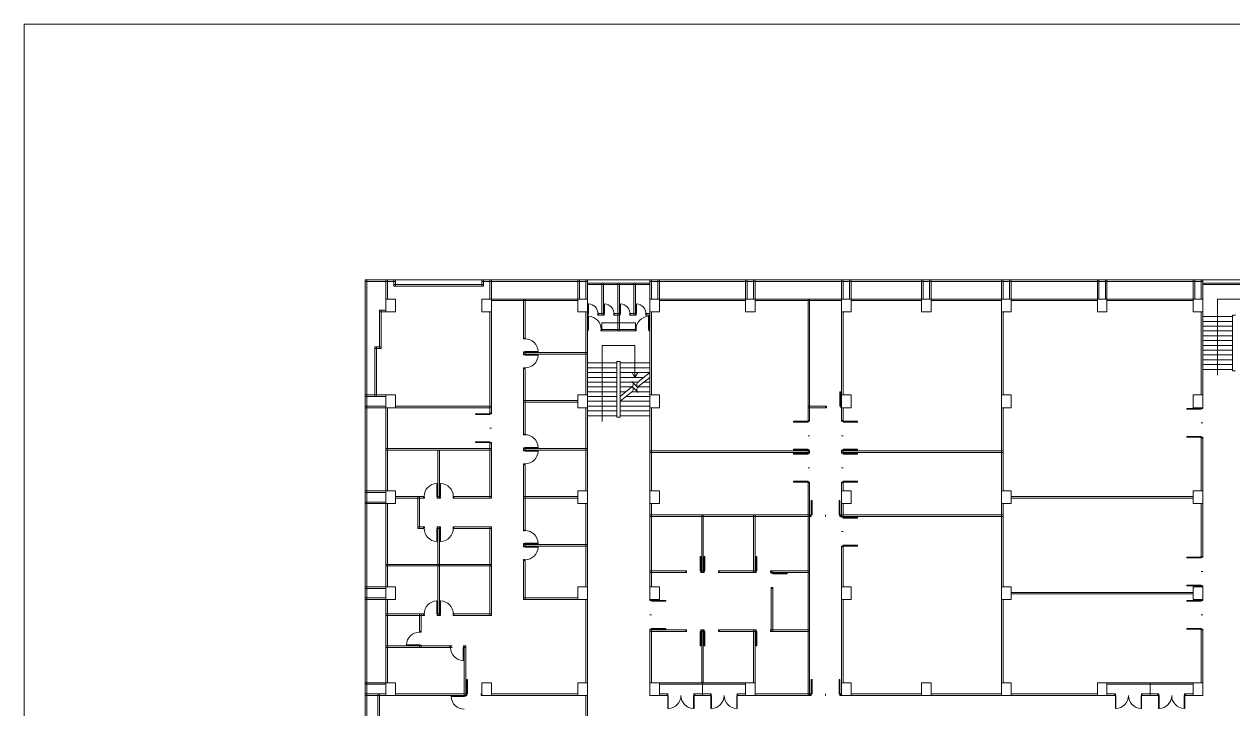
# Model space of a CAD drawing. Header units: metres. Extents: x 311 to 430, y 278 to 360.
# Drawn here: x 311.3 to 386.9, y 317.1 to 360 of the extents above; entities that cross this region are included whole.
import ezdxf

# ---------------------------------------------------------------- set-up
doc = ezdxf.new("R2010")
doc.units = ezdxf.units.M
doc.header["$MEASUREMENT"] = 0
doc.layers.add('BODR', color=13, linetype='Continuous')
doc.layers.add('DOOR', color=7, linetype='Continuous')

msp = doc.modelspace()

# ---------------------------------------------------------------- linework, layer by layer
at = {"color": 8, "linetype": 'ByBlock', "lineweight": 5}
for p, q in [((340.49, 343.979), (332.59, 343.979)), ((332.59, 312.979), (332.59, 343.979)), ((333.89, 343.879), (332.59, 343.879)), ((332.69, 313.779), (332.69, 343.979)), ((333.89, 342.779), (333.89, 343.979)), ((334.49, 343.879), (333.89, 343.879)), ((333.99, 342.779), (333.99, 343.979)), ((334.39, 343.579), (334.39, 343.979)), ((339.99, 343.679), (334.39, 343.679)), ((339.99, 343.579), (334.39, 343.579)), ((334.49, 343.579), (334.49, 343.979)), ((339.89, 343.579), (339.89, 343.979)), ((340.49, 343.879), (339.89, 343.879)), ((339.99, 343.579), (339.99, 343.979)), ((340.39, 342.779), (340.39, 343.979)), ((340.49, 342.779), (340.49, 343.979)), ((340.49, 343.979), (394.89, 343.979)), ((340.49, 343.879), (345.89, 343.879)), ((345.89, 343.979), (346.49, 343.979)), ((345.89, 342.779), (345.89, 343.979)), ((345.89, 343.879), (346.49, 343.879)), ((345.99, 342.779), (345.99, 343.979)), ((346.39, 342.779), (346.39, 343.979)), ((346.49, 342.779), (346.49, 343.979)), ((350.39, 343.779), (346.49, 343.779)), ((350.39, 343.679), (346.49, 343.679)), ((347.39, 343.779), (347.39, 341.779)), ((347.49, 343.779), (347.49, 341.779)), ((348.39, 340.779), (348.39, 343.779)), ((348.49, 340.779), (348.49, 343.779)), ((349.39, 343.779), (349.39, 341.779)), ((349.49, 343.779), (349.49, 341.779)), ((350.39, 343.979), (350.99, 343.979)), ((350.39, 342.779), (350.39, 343.979)), ((350.39, 343.879), (350.99, 343.879)), ((350.49, 342.779), (350.49, 343.979)), ((350.89, 342.779), (350.89, 343.979)), ((350.99, 342.779), (350.99, 343.979)), ((350.99, 343.879), (356.39, 343.879)), ((356.39, 343.979), (356.99, 343.979)), ((356.39, 342.779), (356.39, 343.979)), ((356.39, 343.879), (356.99, 343.879)), ((356.49, 342.779), (356.49, 343.979)), ((356.89, 342.779), (356.89, 343.979)), ((356.99, 342.779), (356.99, 343.979)), ((356.99, 343.879), (384.39, 343.879)), ((362.39, 343.979), (362.99, 343.979)), ((362.39, 342.779), (362.39, 343.979)), ((362.39, 343.879), (362.99, 343.879)), ((362.49, 342.779), (362.49, 343.979)), ((362.89, 342.779), (362.89, 343.979)), ((362.99, 342.779), (362.99, 343.979)), ((367.39, 343.979), (367.99, 343.979)), ((367.39, 342.779), (367.39, 343.979)), ((367.39, 343.879), (367.99, 343.879)), ((367.49, 342.779), (367.49, 343.979)), ((367.89, 342.779), (367.89, 343.979)), ((367.99, 342.779), (367.99, 343.979)), ((372.39, 343.979), (372.99, 343.979)), ((372.39, 342.779), (372.39, 343.979)), ((372.39, 343.879), (372.99, 343.879)), ((372.49, 342.779), (372.49, 343.979)), ((372.89, 342.779), (372.89, 343.979)), ((372.99, 342.779), (372.99, 343.979)), ((378.39, 343.979), (378.99, 343.979)), ((378.39, 342.779), (378.39, 343.979)), ((378.39, 343.879), (378.99, 343.879)), ((378.49, 342.779), (378.49, 343.979)), ((378.89, 342.779), (378.89, 343.979)), ((378.99, 342.779), (378.99, 343.979)), ((384.39, 343.979), (384.99, 343.979)), ((384.39, 342.779), (384.39, 343.979)), ((384.39, 343.879), (384.99, 343.879)), ((384.49, 342.779), (384.49, 343.979)), ((384.89, 342.779), (384.89, 343.979)), ((384.99, 342.779), (384.99, 343.979)), ((384.99, 343.779), (388.89, 343.779)), ((384.99, 343.679), (388.89, 343.679)), ((333.89, 341.979), (333.89, 342.779)), ((333.89, 342.779), (334.49, 342.779)), ((334.49, 342.779), (334.49, 341.979)), ((339.89, 341.979), (339.89, 342.779)), ((339.89, 342.779), (340.49, 342.779)), ((345.89, 342.779), (340.49, 342.779)), ((340.49, 342.779), (340.49, 341.979)), ((345.89, 342.679), (340.49, 342.679)), ((342.49, 340.279), (342.49, 342.779)), ((342.59, 340.289), (342.59, 342.779)), ((345.89, 341.979), (345.89, 342.779)), ((345.89, 342.779), (346.49, 342.779)), ((346.49, 342.779), (346.49, 341.979)), ((350.39, 342.779), (350.99, 342.779)), ((350.39, 341.979), (350.39, 342.779)), ((350.39, 342.779), (350.99, 342.779)), ((356.39, 342.779), (350.99, 342.779)), ((350.99, 342.779), (350.99, 341.979)), ((356.39, 342.679), (350.99, 342.679)), ((356.39, 342.779), (384.99, 342.779)), ((356.39, 341.979), (356.39, 342.779)), ((356.39, 342.779), (356.99, 342.779)), ((356.99, 342.779), (356.99, 341.979)), ((356.99, 342.679), (362.39, 342.679)), ((360.29, 342.779), (360.29, 335.129)), ((360.39, 342.779), (360.39, 335.129)), ((362.39, 341.979), (362.39, 342.779)), ((362.39, 342.779), (362.99, 342.779)), ((362.99, 342.779), (362.99, 341.979)), ((362.99, 342.679), (367.39, 342.679)), ((367.39, 341.979), (367.39, 342.779)), ((367.39, 342.779), (367.99, 342.779)), ((367.99, 342.779), (367.99, 341.979)), ((367.99, 342.679), (372.39, 342.679)), ((372.39, 341.979), (372.39, 342.779)), ((372.39, 342.779), (372.99, 342.779)), ((372.99, 342.779), (372.99, 341.979)), ((372.99, 342.679), (378.39, 342.679)), ((378.39, 341.979), (378.39, 342.779)), ((378.39, 342.779), (378.99, 342.779)), ((378.99, 342.779), (378.99, 341.979)), ((378.99, 342.679), (384.39, 342.679)), ((384.39, 341.979), (384.39, 342.779)), ((384.39, 342.779), (384.99, 342.779)), ((384.99, 342.779), (384.99, 341.979)), ((385.915, 338.022), (385.915, 342.779)), ((385.915, 342.779), (387.965, 342.779)), ((333.49, 339.679), (333.49, 342.079)), ((333.89, 342.079), (333.49, 342.079)), ((333.89, 341.979), (333.49, 341.979)), ((333.59, 339.679), (333.59, 342.079)), ((334.49, 341.979), (333.89, 341.979)), ((340.49, 341.979), (339.89, 341.979)), ((340.39, 341.979), (340.39, 335.654)), ((340.49, 341.979), (340.49, 335.654)), ((346.49, 341.979), (345.89, 341.979)), ((346.39, 341.979), (346.39, 336.779)), ((346.49, 341.979), (346.49, 336.779)), ((346.53, 341.779), (346.49, 341.779)), ((347.54, 341.779), (347.14, 341.779)), ((347.53, 341.879), (347.15, 341.879)), ((348.54, 341.779), (348.14, 341.779)), ((348.53, 341.879), (348.15, 341.879)), ((349.54, 341.779), (349.14, 341.779)), ((349.53, 341.879), (349.15, 341.879)), ((350.39, 341.779), (350.14, 341.779)), ((350.39, 341.879), (350.15, 341.879)), ((350.39, 336.779), (350.39, 341.979)), ((350.99, 341.979), (350.39, 341.979)), ((350.49, 336.779), (350.49, 341.979)), ((356.99, 341.979), (356.39, 341.979)), ((362.39, 341.979), (362.39, 335.129)), ((362.99, 341.979), (362.39, 341.979)), ((362.49, 341.979), (362.49, 336.779)), ((367.99, 341.979), (367.39, 341.979)), ((372.39, 336.779), (372.39, 341.979)), ((372.99, 341.979), (372.39, 341.979)), ((372.49, 336.779), (372.49, 341.979)), ((378.99, 341.979), (378.39, 341.979)), ((384.99, 341.979), (384.39, 341.979)), ((384.89, 336.779), (384.89, 341.979)), ((384.99, 336.779), (384.99, 341.979)), ((386.84, 341.779), (387.04, 341.779)), ((386.84, 338.279), (386.84, 341.779)), ((346.54, 341.679), (346.49, 341.679)), ((349.49, 341.279), (347.39, 341.279)), ((347.39, 340.779), (347.39, 341.279)), ((349.49, 340.779), (349.49, 341.279)), ((384.99, 341.679), (386.84, 341.679)), ((384.99, 341.379), (386.84, 341.379)), ((384.99, 341.079), (386.84, 341.079)), ((346.53, 340.879), (346.49, 340.879)), ((346.54, 340.779), (346.49, 340.779)), ((349.54, 340.779), (347.34, 340.779)), ((349.53, 340.879), (347.35, 340.879)), ((350.39, 340.779), (350.34, 340.779)), ((350.39, 340.879), (350.35, 340.879)), ((384.99, 340.779), (386.84, 340.779)), ((384.99, 340.479), (386.84, 340.479)), ((333.19, 336.679), (333.19, 339.779)), ((333.59, 339.779), (333.19, 339.779)), ((333.59, 339.679), (333.19, 339.679)), ((333.29, 336.679), (333.29, 339.779)), ((347.415, 335.122), (347.415, 339.879)), ((347.415, 339.879), (349.465, 339.879)), ((349.465, 337.879), (349.465, 339.879)), ((384.99, 340.179), (386.84, 340.179)), ((384.99, 339.879), (386.84, 339.879)), ((384.99, 339.579), (386.84, 339.579)), ((342.49, 339.279), (342.49, 339.479)), ((346.49, 339.429), (342.49, 339.429)), ((346.49, 339.329), (342.49, 339.329)), ((342.59, 339.289), (342.59, 339.469)), ((346.49, 338.779), (348.34, 338.779)), ((348.34, 338.879), (348.54, 338.879)), ((348.34, 335.379), (348.34, 338.879)), ((348.54, 335.379), (348.54, 338.879)), ((348.54, 338.779), (350.39, 338.779)), ((384.99, 339.279), (386.84, 339.279)), ((384.99, 338.979), (386.84, 338.979)), ((342.49, 334.279), (342.49, 338.479)), ((342.59, 334.289), (342.59, 338.469)), ((346.49, 338.479), (348.34, 338.479)), ((346.49, 338.179), (348.34, 338.179)), ((348.54, 338.479), (350.39, 338.479)), ((348.54, 338.179), (350.39, 338.179)), ((349.465, 337.879), (349.292, 338.179)), ((349.465, 337.879), (349.638, 338.179)), ((350.39, 338.179), (349.653, 337.582)), ((384.99, 338.679), (386.84, 338.679)), ((384.99, 338.379), (386.84, 338.379)), ((386.84, 338.279), (387.04, 338.279)), ((346.49, 337.879), (348.34, 337.879)), ((346.49, 337.579), (348.34, 337.579)), ((346.49, 337.279), (348.34, 337.279)), ((348.54, 337.879), (350.02, 337.879)), ((348.54, 337.579), (349.65, 337.579)), ((348.54, 337.279), (349.28, 337.279)), ((349.277, 337.277), (348.54, 336.679)), ((349.265, 337.629), (349.665, 337.229)), ((349.265, 337.629), (349.665, 337.229)), ((349.265, 337.329), (349.665, 336.929)), ((349.265, 337.329), (349.665, 336.929)), ((349.65, 337.279), (350.39, 337.279)), ((350.39, 337.879), (349.653, 337.282)), ((350.02, 337.579), (350.39, 337.579)), ((333.89, 336.779), (332.59, 336.779)), ((333.89, 336.679), (332.59, 336.679)), ((332.69, 335.979), (332.69, 336.779)), ((333.89, 335.979), (333.89, 336.779)), ((333.89, 336.779), (334.49, 336.779)), ((334.49, 336.779), (334.49, 335.979)), ((345.89, 335.979), (345.89, 336.779)), ((345.89, 336.779), (346.49, 336.779)), ((346.49, 336.979), (348.34, 336.979)), ((346.49, 336.779), (346.49, 335.979)), ((346.49, 336.679), (348.34, 336.679)), ((348.54, 336.979), (348.91, 336.979)), ((349.277, 336.977), (348.54, 336.379)), ((348.91, 336.679), (350.39, 336.679)), ((349.28, 336.979), (350.39, 336.979)), ((350.39, 335.979), (350.39, 336.779)), ((350.39, 336.779), (350.99, 336.779)), ((350.99, 336.779), (350.99, 335.979)), ((362.34, 336.979), (362.29, 336.979)), ((362.29, 336.979), (362.29, 336.079)), ((362.34, 336.079), (362.34, 336.979)), ((362.39, 335.979), (362.39, 336.779)), ((362.39, 336.779), (362.99, 336.779)), ((362.99, 336.779), (362.99, 335.979)), ((372.39, 335.979), (372.39, 336.779)), ((372.39, 336.779), (372.99, 336.779)), ((372.99, 336.779), (372.99, 335.979)), ((384.39, 335.979), (384.39, 336.779)), ((384.39, 336.779), (384.99, 336.779)), ((384.99, 336.779), (384.99, 335.979)), ((332.59, 336.079), (333.89, 336.079)), ((332.59, 335.979), (333.89, 335.979)), ((333.89, 335.979), (333.89, 317.979)), ((334.49, 335.979), (333.89, 335.979)), ((333.99, 335.979), (333.99, 330.779)), ((334.49, 336.079), (340.49, 336.079)), ((334.49, 335.979), (340.49, 335.979)), ((345.89, 336.429), (342.49, 336.429)), ((345.89, 336.329), (342.49, 336.329)), ((346.49, 335.979), (345.89, 335.979)), ((346.39, 335.979), (346.39, 330.779)), ((346.49, 336.379), (348.34, 336.379)), ((346.49, 336.079), (348.34, 336.079)), ((346.49, 335.979), (346.49, 330.779)), ((346.49, 335.779), (348.34, 335.779)), ((348.54, 336.379), (350.39, 336.379)), ((348.54, 336.079), (350.39, 336.079)), ((348.54, 335.779), (350.39, 335.779)), ((350.39, 330.779), (350.39, 335.979)), ((350.99, 335.979), (350.39, 335.979)), ((350.49, 330.779), (350.49, 335.979)), ((361.44, 336.079), (360.29, 336.079)), ((361.44, 335.979), (360.29, 335.979)), ((361.44, 335.979), (361.44, 336.079)), ((362.29, 336.079), (362.34, 336.079)), ((362.39, 336.079), (362.34, 336.079)), ((362.39, 335.979), (362.34, 335.979)), ((362.99, 335.979), (362.39, 335.979)), ((362.49, 335.979), (362.49, 335.129)), ((372.39, 330.779), (372.39, 335.979)), ((372.99, 335.979), (372.39, 335.979)), ((372.49, 330.779), (372.49, 335.979)), ((384.89, 335.929), (383.99, 335.929)), ((383.99, 335.929), (383.99, 335.879)), ((383.99, 335.879), (384.89, 335.879)), ((384.99, 335.979), (384.39, 335.979)), ((384.89, 335.929), (384.89, 335.979)), ((384.89, 335.879), (384.89, 335.929)), ((384.99, 335.929), (384.99, 335.979)), ((340.39, 335.604), (339.49, 335.604)), ((339.49, 335.604), (339.49, 335.554)), ((339.49, 335.554), (340.39, 335.554)), ((340.39, 335.554), (340.39, 335.604)), ((346.49, 335.479), (348.34, 335.479)), ((348.34, 335.379), (348.54, 335.379)), ((348.54, 335.479), (350.39, 335.479)), ((360.29, 335.129), (359.39, 335.129)), ((359.39, 335.129), (359.39, 335.079)), ((359.39, 335.079), (360.29, 335.079)), ((360.29, 335.079), (360.29, 335.129)), ((362.49, 335.129), (363.39, 335.129)), ((362.49, 335.079), (362.49, 335.129)), ((363.39, 335.079), (362.49, 335.079)), ((363.39, 335.129), (363.39, 335.079)), ((384.99, 335.029), (384.89, 335.029)), ((340.49, 334.704), (340.39, 334.704)), ((360.39, 334.229), (360.29, 334.229)), ((362.39, 334.229), (362.49, 334.229)), ((339.49, 333.804), (339.49, 333.854)), ((339.49, 333.854), (340.39, 333.854)), ((340.39, 333.804), (339.49, 333.804)), ((340.39, 333.854), (340.39, 333.804)), ((340.39, 333.754), (340.39, 330.329)), ((340.49, 333.754), (340.49, 330.329)), ((342.49, 333.279), (342.49, 333.479)), ((342.59, 333.289), (342.59, 333.469)), ((383.99, 334.129), (383.99, 334.179)), ((383.99, 334.179), (384.89, 334.179)), ((384.89, 334.129), (383.99, 334.129)), ((384.89, 334.179), (384.89, 334.129)), ((384.89, 330.779), (384.89, 334.129)), ((384.99, 330.779), (384.99, 334.129)), ((340.49, 333.429), (333.89, 333.429)), ((340.49, 333.329), (333.89, 333.329)), ((337.14, 333.329), (337.14, 330.329)), ((337.24, 333.329), (337.24, 330.329)), ((346.49, 333.429), (342.49, 333.429)), ((346.49, 333.329), (342.49, 333.329)), ((360.39, 333.279), (350.39, 333.279)), ((360.39, 333.179), (350.39, 333.179)), ((359.39, 333.329), (359.39, 333.379)), ((359.39, 333.379), (360.29, 333.379)), ((360.29, 333.329), (359.39, 333.329)), ((360.29, 333.129), (359.39, 333.129)), ((359.39, 333.129), (359.39, 333.079)), ((359.39, 333.079), (360.29, 333.079)), ((360.29, 333.379), (360.29, 333.329)), ((360.29, 333.329), (360.29, 333.129)), ((360.29, 333.079), (360.29, 333.129)), ((360.39, 333.329), (360.39, 333.129)), ((362.39, 333.329), (362.39, 333.129)), ((372.49, 333.279), (362.39, 333.279)), ((372.49, 333.179), (362.39, 333.179)), ((363.39, 333.379), (362.49, 333.379)), ((362.49, 333.379), (362.49, 333.329)), ((362.49, 333.329), (362.49, 333.129)), ((362.49, 333.329), (363.39, 333.329)), ((362.49, 333.129), (363.39, 333.129)), ((362.49, 333.079), (362.49, 333.129)), ((363.39, 333.079), (362.49, 333.079)), ((363.39, 333.329), (363.39, 333.379)), ((363.39, 333.129), (363.39, 333.079)), ((342.49, 328.279), (342.49, 332.479)), ((342.59, 328.289), (342.59, 332.469)), ((360.39, 332.229), (360.29, 332.229)), ((362.39, 332.229), (362.49, 332.229)), ((359.39, 331.329), (359.39, 331.379)), ((359.39, 331.379), (360.29, 331.379)), ((360.29, 331.329), (359.39, 331.329)), ((360.29, 331.379), (360.29, 331.329)), ((360.29, 331.329), (360.29, 317.979)), ((360.39, 331.329), (360.39, 317.979)), ((362.39, 331.329), (362.39, 329.129)), ((363.39, 331.379), (362.49, 331.379)), ((362.49, 331.379), (362.49, 331.329)), ((362.49, 331.329), (362.49, 330.779)), ((362.49, 331.329), (363.39, 331.329)), ((363.39, 331.329), (363.39, 331.379)), ((332.59, 329.979), (332.59, 330.779)), ((333.99, 330.779), (332.59, 330.779)), ((333.89, 330.679), (332.59, 330.679)), ((332.69, 329.979), (332.69, 330.779)), ((333.89, 329.979), (333.89, 330.779)), ((333.89, 330.779), (334.49, 330.779)), ((334.49, 330.779), (334.49, 329.979)), ((336.28, 330.429), (334.49, 330.429)), ((335.89, 330.429), (335.89, 328.429)), ((335.99, 330.429), (335.99, 328.429)), ((337.28, 330.429), (337.1, 330.429)), ((340.49, 330.429), (338.1, 330.429)), ((345.89, 330.429), (342.49, 330.429)), ((345.89, 329.979), (345.89, 330.779)), ((345.89, 330.779), (346.49, 330.779)), ((346.49, 330.779), (346.49, 329.979)), ((350.39, 329.979), (350.39, 330.779)), ((350.39, 330.779), (350.99, 330.779)), ((350.99, 330.779), (350.99, 329.979)), ((362.39, 329.979), (362.39, 330.779)), ((362.39, 330.779), (362.99, 330.779)), ((362.99, 330.779), (362.99, 329.979)), ((372.39, 329.979), (372.39, 330.779)), ((372.39, 330.779), (372.99, 330.779)), ((372.99, 330.779), (372.99, 329.979)), ((372.99, 330.429), (384.39, 330.429)), ((384.39, 329.979), (384.39, 330.779)), ((384.39, 330.779), (384.99, 330.779)), ((384.99, 330.779), (384.99, 329.979)), ((333.89, 330.079), (332.59, 330.079)), ((333.99, 329.979), (332.59, 329.979)), ((334.49, 329.979), (333.89, 329.979)), ((333.99, 329.979), (333.99, 324.779)), ((336.29, 330.329), (334.49, 330.329)), ((337.29, 330.329), (337.09, 330.329)), ((340.49, 330.329), (338.09, 330.329)), ((345.89, 330.329), (342.49, 330.329)), ((346.49, 329.979), (345.89, 329.979)), ((346.39, 329.979), (346.39, 324.779)), ((346.49, 329.979), (346.49, 324.779)), ((350.39, 324.779), (350.39, 329.979)), ((350.99, 329.979), (350.39, 329.979)), ((350.49, 329.929), (350.49, 329.979)), ((350.49, 324.779), (350.49, 329.979)), ((360.49, 329.279), (360.49, 330.179)), ((360.49, 330.179), (360.54, 330.179)), ((360.54, 330.179), (360.54, 329.279)), ((362.29, 330.179), (362.24, 330.179)), ((362.24, 330.179), (362.24, 329.279)), ((362.29, 329.279), (362.29, 330.179)), ((362.99, 329.979), (362.39, 329.979)), ((362.49, 329.979), (362.49, 329.129)), ((372.39, 324.779), (372.39, 329.979)), ((372.99, 329.979), (372.39, 329.979)), ((372.49, 324.779), (372.49, 329.979)), ((372.99, 330.329), (384.39, 330.329)), ((384.99, 329.979), (384.39, 329.979)), ((384.89, 326.629), (384.89, 329.979)), ((384.99, 326.629), (384.99, 329.979)), ((360.39, 329.279), (350.39, 329.279)), ((360.39, 329.179), (350.39, 329.179)), ((353.64, 329.279), (353.64, 325.679)), ((353.74, 329.279), (353.74, 325.679)), ((356.89, 325.679), (356.89, 329.279)), ((356.99, 325.679), (356.99, 329.279)), ((360.39, 329.279), (360.49, 329.279)), ((360.39, 329.179), (360.49, 329.179)), ((360.54, 329.279), (360.49, 329.279)), ((361.39, 329.179), (361.39, 329.279)), ((362.24, 329.279), (362.29, 329.279)), ((362.29, 329.279), (362.39, 329.279)), ((362.29, 329.179), (362.39, 329.179)), ((372.49, 329.279), (362.39, 329.279)), ((372.49, 329.179), (362.39, 329.179)), ((362.49, 329.129), (363.39, 329.129)), ((362.49, 329.079), (362.49, 329.129)), ((363.39, 329.079), (362.49, 329.079)), ((363.39, 329.129), (363.39, 329.079)), ((336.29, 328.529), (335.89, 328.529)), ((336.28, 328.429), (335.89, 328.429)), ((337.29, 328.529), (337.09, 328.529)), ((337.28, 328.429), (337.1, 328.429)), ((337.14, 328.529), (337.14, 322.979)), ((337.24, 328.529), (337.24, 322.979)), ((340.49, 328.529), (338.09, 328.529)), ((340.49, 328.429), (338.1, 328.429)), ((340.39, 328.529), (340.39, 322.979)), ((340.49, 328.529), (340.49, 322.979)), ((362.39, 328.229), (362.49, 328.229)), ((342.49, 327.279), (342.49, 327.479)), ((346.49, 327.429), (342.49, 327.429)), ((342.59, 327.289), (342.59, 327.469)), ((346.49, 327.329), (342.49, 327.329)), ((353.59, 326.679), (353.54, 326.679)), ((353.54, 326.679), (353.54, 325.779)), ((353.59, 325.779), (353.59, 326.679)), ((353.79, 325.779), (353.79, 326.679)), ((353.79, 326.679), (353.84, 326.679)), ((353.84, 326.679), (353.84, 325.779)), ((357.04, 325.779), (357.04, 326.679)), ((357.04, 326.679), (357.09, 326.679)), ((357.09, 326.679), (357.09, 325.779)), ((362.39, 327.329), (362.39, 318.779)), ((363.39, 327.379), (362.49, 327.379)), ((362.49, 327.379), (362.49, 327.329)), ((362.49, 327.329), (362.49, 324.779)), ((362.49, 327.329), (363.39, 327.329)), ((363.39, 327.329), (363.39, 327.379)), ((340.49, 326.179), (333.89, 326.179)), ((340.49, 326.079), (333.89, 326.079)), ((342.49, 323.979), (342.49, 326.479)), ((342.59, 323.979), (342.59, 326.469)), ((384.89, 326.629), (383.99, 326.629)), ((383.99, 326.629), (383.99, 326.579)), ((383.99, 326.579), (384.89, 326.579)), ((384.89, 326.579), (384.89, 326.629)), ((352.69, 325.779), (350.39, 325.779)), ((352.69, 325.679), (350.39, 325.679)), ((352.69, 325.679), (352.69, 325.779)), ((353.54, 325.779), (353.59, 325.779)), ((353.79, 325.779), (353.59, 325.779)), ((353.79, 325.679), (353.59, 325.679)), ((353.84, 325.779), (353.79, 325.779)), ((357.04, 325.779), (354.69, 325.779)), ((354.69, 325.679), (354.69, 325.779)), ((357.04, 325.679), (354.69, 325.679)), ((357.09, 325.779), (357.04, 325.779)), ((360.39, 325.779), (357.94, 325.779)), ((357.94, 325.679), (357.94, 325.779)), ((360.39, 325.679), (357.94, 325.679)), ((357.99, 325.629), (357.99, 325.779)), ((358.09, 325.629), (358.09, 325.779)), ((358.09, 325.629), (358.99, 325.629)), ((358.09, 325.579), (358.09, 325.629)), ((358.99, 325.579), (358.09, 325.579)), ((358.99, 325.629), (358.99, 325.579)), ((384.99, 325.729), (384.89, 325.729)), ((332.59, 323.979), (332.59, 324.779)), ((333.99, 324.779), (332.59, 324.779)), ((333.89, 324.679), (332.59, 324.679)), ((332.69, 323.979), (332.69, 324.779)), ((333.89, 323.979), (333.89, 324.779)), ((333.89, 324.779), (334.49, 324.779)), ((334.49, 324.779), (334.49, 323.979)), ((345.89, 323.979), (345.89, 324.779)), ((345.89, 324.779), (346.49, 324.779)), ((346.49, 324.779), (346.49, 323.979)), ((350.39, 323.979), (350.39, 324.779)), ((350.39, 324.779), (350.99, 324.779)), ((350.99, 324.779), (350.99, 323.979)), ((357.99, 321.979), (357.99, 324.729)), ((357.99, 324.729), (358.09, 324.729)), ((358.09, 321.979), (358.09, 324.729)), ((362.39, 323.979), (362.39, 324.779)), ((362.39, 324.779), (362.99, 324.779)), ((362.99, 324.779), (362.99, 323.979)), ((372.39, 323.979), (372.39, 324.779)), ((372.39, 324.779), (372.99, 324.779)), ((372.99, 324.779), (372.99, 323.979)), ((372.99, 324.429), (384.39, 324.429)), ((383.99, 324.829), (383.99, 324.879)), ((383.99, 324.879), (384.89, 324.879)), ((384.89, 324.829), (383.99, 324.829)), ((384.39, 323.979), (384.39, 324.779)), ((384.39, 324.779), (384.99, 324.779)), ((384.89, 324.879), (384.89, 324.829)), ((384.89, 324.779), (384.89, 324.829)), ((384.99, 324.779), (384.99, 324.829)), ((384.99, 324.779), (384.99, 323.979)), ((333.89, 324.079), (332.59, 324.079)), ((333.99, 323.979), (332.59, 323.979)), ((334.49, 323.979), (333.89, 323.979)), ((333.99, 323.979), (333.99, 318.779)), ((345.89, 324.079), (342.49, 324.079)), ((345.89, 323.979), (342.49, 323.979)), ((346.49, 323.979), (345.89, 323.979)), ((346.39, 323.979), (346.39, 318.779)), ((346.49, 323.979), (346.49, 318.779)), ((350.39, 323.929), (350.39, 323.979)), ((350.99, 323.979), (350.39, 323.979)), ((350.49, 323.929), (350.49, 323.979)), ((350.49, 323.929), (351.39, 323.929)), ((350.49, 323.879), (350.49, 323.929)), ((351.39, 323.879), (350.49, 323.879)), ((351.39, 323.929), (351.39, 323.879)), ((362.99, 323.979), (362.39, 323.979)), ((362.49, 323.979), (362.49, 318.779)), ((372.39, 318.779), (372.39, 323.979)), ((372.99, 323.979), (372.39, 323.979)), ((372.49, 318.779), (372.49, 323.979)), ((372.99, 324.329), (384.39, 324.329)), ((384.89, 323.929), (383.99, 323.929)), ((383.99, 323.929), (383.99, 323.879)), ((383.99, 323.879), (384.89, 323.879)), ((384.99, 323.979), (384.39, 323.979)), ((384.89, 323.929), (384.89, 323.979)), ((384.89, 323.879), (384.89, 323.929)), ((384.99, 323.929), (384.99, 323.979)), ((336.28, 323.079), (333.89, 323.079)), ((336.29, 322.979), (333.89, 322.979)), ((335.99, 323.079), (335.99, 321.939)), ((336.09, 323.079), (336.09, 321.929)), ((337.29, 322.979), (337.09, 322.979)), ((337.28, 323.079), (337.1, 323.079)), ((340.49, 322.979), (338.09, 322.979)), ((340.49, 323.079), (338.1, 323.079)), ((350.39, 323.029), (350.49, 323.029)), ((384.99, 323.029), (384.89, 323.029)), ((350.39, 318.779), (350.39, 322.129)), ((351.39, 322.179), (350.49, 322.179)), ((350.49, 322.179), (350.49, 322.129)), ((350.49, 318.779), (350.49, 322.129)), ((350.49, 322.129), (351.39, 322.129)), ((351.39, 322.129), (351.39, 322.179)), ((383.99, 322.129), (383.99, 322.179)), ((383.99, 322.179), (384.89, 322.179)), ((384.89, 322.129), (383.99, 322.129)), ((384.89, 322.179), (384.89, 322.129)), ((384.89, 318.779), (384.89, 322.129)), ((384.99, 318.779), (384.99, 322.129)), ((350.39, 322.079), (352.69, 322.079)), ((350.39, 321.979), (352.69, 321.979)), ((352.69, 322.079), (352.69, 321.979)), ((353.54, 321.079), (353.54, 321.979)), ((353.54, 321.979), (353.59, 321.979)), ((353.59, 322.079), (353.79, 322.079)), ((353.59, 321.979), (353.79, 321.979)), ((353.59, 321.979), (353.59, 321.079)), ((353.64, 322.079), (353.64, 318.779)), ((353.74, 322.079), (353.74, 318.779)), ((353.79, 321.979), (353.79, 321.079)), ((353.84, 321.979), (353.79, 321.979)), ((353.84, 321.079), (353.84, 321.979)), ((354.69, 322.079), (356.99, 322.079)), ((354.69, 322.079), (354.69, 321.979)), ((354.69, 321.979), (356.99, 321.979)), ((356.89, 318.779), (356.89, 322.079)), ((356.99, 318.779), (356.99, 322.079)), ((357.04, 321.979), (357.04, 321.079)), ((357.09, 321.979), (357.04, 321.979)), ((357.09, 321.079), (357.09, 321.979)), ((357.94, 322.079), (360.39, 322.079)), ((357.94, 322.079), (357.94, 321.979)), ((357.94, 321.979), (360.39, 321.979)), ((338.04, 321.079), (333.89, 321.079)), ((338.03, 320.979), (333.89, 320.979)), ((335.99, 321.119), (335.99, 320.979)), ((336.09, 321.129), (336.09, 320.979)), ((338.89, 321.079), (338.79, 321.079)), ((338.79, 317.939), (338.79, 321.079)), ((338.89, 320.979), (338.79, 320.979)), ((338.89, 317.929), (338.89, 321.079)), ((353.59, 321.079), (353.54, 321.079)), ((353.79, 321.079), (353.84, 321.079)), ((357.04, 321.079), (357.09, 321.079)), ((332.59, 317.979), (332.59, 318.779)), ((333.99, 318.779), (332.59, 318.779)), ((333.89, 318.679), (332.59, 318.679)), ((332.69, 317.979), (332.69, 318.779)), ((333.89, 317.979), (333.89, 318.779)), ((333.89, 318.779), (334.49, 318.779)), ((334.49, 318.779), (334.49, 317.979)), ((338.94, 318.079), (338.94, 318.979)), ((338.94, 318.979), (338.99, 318.979)), ((338.99, 318.979), (338.99, 318.079)), ((339.89, 317.979), (339.89, 318.779)), ((339.89, 318.779), (340.49, 318.779)), ((340.49, 318.779), (340.49, 317.979)), ((345.89, 317.979), (345.89, 318.779)), ((345.89, 318.779), (346.49, 318.779)), ((346.49, 318.779), (346.49, 317.979)), ((350.39, 318.779), (356.99, 318.779)), ((350.39, 317.979), (350.39, 318.779)), ((350.39, 318.779), (350.99, 318.779)), ((350.99, 318.779), (350.99, 317.979)), ((350.99, 318.679), (356.39, 318.679)), ((353.69, 318.779), (353.69, 317.979)), ((356.39, 317.979), (356.39, 318.779)), ((356.39, 318.779), (356.99, 318.779)), ((356.99, 318.779), (356.99, 317.979)), ((360.49, 318.079), (360.49, 318.979)), ((360.49, 318.979), (360.54, 318.979)), ((360.54, 318.979), (360.54, 318.079)), ((362.29, 318.979), (362.24, 318.979)), ((362.24, 318.979), (362.24, 318.079)), ((362.29, 318.079), (362.29, 318.979)), ((362.39, 317.979), (362.39, 318.779)), ((362.39, 318.779), (362.99, 318.779)), ((362.99, 318.779), (362.99, 317.979)), ((367.39, 317.979), (367.39, 318.779)), ((367.39, 318.779), (367.99, 318.779)), ((367.99, 318.779), (367.99, 317.979)), ((372.39, 317.979), (372.39, 318.779)), ((372.39, 318.779), (372.99, 318.779)), ((372.99, 318.779), (372.99, 317.979)), ((384.99, 318.779), (378.39, 318.779)), ((378.39, 317.979), (378.39, 318.779)), ((378.39, 318.779), (378.99, 318.779)), ((378.99, 318.779), (378.99, 317.979)), ((384.39, 318.679), (378.99, 318.679)), ((381.69, 318.779), (381.69, 317.979)), ((384.39, 317.979), (384.39, 318.779)), ((384.39, 318.779), (384.99, 318.779)), ((384.99, 318.779), (384.99, 317.979)), ((333.89, 318.079), (332.59, 318.079)), ((333.99, 317.979), (332.59, 317.979)), ((333.39, 318.079), (333.39, 315.679)), ((333.49, 318.079), (333.49, 315.679)), ((334.49, 317.979), (333.89, 317.979)), ((338.99, 318.079), (334.49, 318.079)), ((338.94, 317.979), (334.49, 317.979)), ((338.99, 318.079), (338.94, 318.079)), ((339.84, 317.979), (339.84, 318.079)), ((340.49, 317.979), (339.89, 317.979)), ((345.89, 318.079), (340.49, 318.079)), ((345.89, 317.979), (340.49, 317.979)), ((346.49, 317.979), (345.89, 317.979)), ((346.39, 317.979), (346.39, 313.779)), ((346.49, 317.979), (346.49, 313.779)), ((350.39, 317.979), (351.52, 317.979)), ((350.99, 317.979), (350.39, 317.979)), ((350.99, 318.079), (351.53, 318.079)), ((353.15, 318.079), (354.23, 318.079)), ((353.16, 317.979), (354.22, 317.979)), ((355.85, 318.079), (356.39, 318.079)), ((355.86, 317.979), (356.99, 317.979)), ((356.99, 317.979), (356.39, 317.979)), ((360.49, 318.079), (356.99, 318.079)), ((360.49, 317.979), (356.99, 317.979)), ((360.54, 318.079), (360.49, 318.079)), ((361.39, 317.979), (361.39, 318.079)), ((362.24, 318.079), (362.29, 318.079)), ((362.39, 318.079), (362.29, 318.079)), ((362.39, 317.979), (362.29, 317.979)), ((362.99, 317.979), (362.39, 317.979)), ((367.39, 318.079), (362.99, 318.079)), ((367.39, 317.979), (362.99, 317.979)), ((367.99, 317.979), (367.39, 317.979)), ((372.39, 318.079), (367.99, 318.079)), ((372.39, 317.979), (367.99, 317.979)), ((372.99, 317.979), (372.39, 317.979)), ((378.39, 318.079), (372.99, 318.079)), ((378.39, 317.979), (372.99, 317.979)), ((378.39, 317.979), (379.52, 317.979)), ((378.99, 317.979), (378.39, 317.979)), ((378.99, 318.079), (379.53, 318.079)), ((381.15, 318.079), (382.23, 318.079)), ((381.16, 317.979), (382.22, 317.979)), ((383.85, 318.079), (384.39, 318.079)), ((383.86, 317.979), (384.99, 317.979)), ((384.99, 317.979), (384.39, 317.979))]:
    msp.add_line(p, q, dxfattribs=at)
for points in [[(346.53, 342.479), (346.56, 342.479), (346.56, 341.879), (346.53, 341.879)], [(347.53, 342.479), (347.56, 342.479), (347.56, 341.879), (347.53, 341.879)], [(348.53, 342.479), (348.56, 342.479), (348.56, 341.879), (348.53, 341.879)], [(349.53, 342.479), (349.56, 342.479), (349.56, 341.879), (349.53, 341.879)], [(361.39, 336.079), (361.44, 336.079), (361.44, 335.979), (361.39, 335.979)], [(362.39, 336.079), (362.34, 336.079), (362.34, 335.979), (362.39, 335.979)], [(384.89, 335.979), (384.89, 335.929), (384.99, 335.929), (384.99, 335.979)], [(340.39, 335.654), (340.39, 335.604), (340.49, 335.604), (340.49, 335.654)], [(360.29, 335.179), (360.29, 335.129), (360.39, 335.129), (360.39, 335.179)], [(362.49, 335.179), (362.49, 335.129), (362.39, 335.129), (362.39, 335.179)], [(340.39, 333.754), (340.39, 333.804), (340.49, 333.804), (340.49, 333.754)], [(384.89, 334.079), (384.89, 334.129), (384.99, 334.129), (384.99, 334.079)], [(360.29, 333.279), (360.29, 333.329), (360.39, 333.329), (360.39, 333.279)], [(360.29, 333.179), (360.29, 333.129), (360.39, 333.129), (360.39, 333.179)], [(362.49, 333.279), (362.49, 333.329), (362.39, 333.329), (362.39, 333.279)], [(362.49, 333.179), (362.49, 333.129), (362.39, 333.129), (362.39, 333.179)], [(360.29, 331.279), (360.29, 331.329), (360.39, 331.329), (360.39, 331.279)], [(362.49, 331.279), (362.49, 331.329), (362.39, 331.329), (362.39, 331.279)], [(360.44, 329.279), (360.49, 329.279), (360.49, 329.179), (360.44, 329.179)], [(362.34, 329.279), (362.29, 329.279), (362.29, 329.179), (362.34, 329.179)], [(362.49, 329.179), (362.49, 329.129), (362.39, 329.129), (362.39, 329.179)], [(362.49, 327.279), (362.49, 327.329), (362.39, 327.329), (362.39, 327.279)], [(384.89, 326.679), (384.89, 326.629), (384.99, 326.629), (384.99, 326.679)], [(352.64, 325.779), (352.69, 325.779), (352.69, 325.679), (352.64, 325.679)], [(353.64, 325.779), (353.59, 325.779), (353.59, 325.679), (353.64, 325.679)], [(353.74, 325.779), (353.79, 325.779), (353.79, 325.679), (353.74, 325.679)], [(354.74, 325.779), (354.69, 325.779), (354.69, 325.679), (354.74, 325.679)], [(356.99, 325.779), (357.04, 325.779), (357.04, 325.679), (356.99, 325.679)], [(357.99, 325.779), (357.94, 325.779), (357.94, 325.679), (357.99, 325.679)], [(358.09, 325.679), (358.09, 325.629), (357.99, 325.629), (357.99, 325.679)], [(358.09, 324.679), (358.09, 324.729), (357.99, 324.729), (357.99, 324.679)], [(384.89, 324.779), (384.89, 324.829), (384.99, 324.829), (384.99, 324.779)], [(350.49, 323.979), (350.49, 323.929), (350.39, 323.929), (350.39, 323.979)], [(384.89, 323.979), (384.89, 323.929), (384.99, 323.929), (384.99, 323.979)], [(350.49, 322.079), (350.49, 322.129), (350.39, 322.129), (350.39, 322.079)], [(384.89, 322.079), (384.89, 322.129), (384.99, 322.129), (384.99, 322.079)], [(352.64, 321.979), (352.69, 321.979), (352.69, 322.079), (352.64, 322.079)], [(353.64, 321.979), (353.59, 321.979), (353.59, 322.079), (353.64, 322.079)], [(353.74, 321.979), (353.79, 321.979), (353.79, 322.079), (353.74, 322.079)], [(354.74, 321.979), (354.69, 321.979), (354.69, 322.079), (354.74, 322.079)], [(356.99, 321.979), (357.04, 321.979), (357.04, 322.079), (356.99, 322.079)], [(357.99, 321.979), (357.94, 321.979), (357.94, 322.079), (357.99, 322.079)], [(338.89, 318.079), (338.94, 318.079), (338.94, 317.979), (338.89, 317.979)], [(339.89, 318.079), (339.84, 318.079), (339.84, 317.979), (339.89, 317.979)], [(360.44, 318.079), (360.49, 318.079), (360.49, 317.979), (360.44, 317.979)], [(362.34, 318.079), (362.29, 318.079), (362.29, 317.979), (362.34, 317.979)]]:
    msp.add_lwpolyline(points, close=True, dxfattribs=at)
for centre, radius, start, end in [((346.53, 341.859), 0.621, 358.15365, 87.19072), ((347.53, 341.859), 0.621, 358.15365, 87.19072), ((348.53, 341.859), 0.621, 358.15365, 87.19072), ((349.53, 341.859), 0.621, 358.15365, 87.19072), ((349.128, 337.448), 0.227, 307.04267, 52.95733), ((349.128, 337.148), 0.227, 307.04267, 52.95733), ((349.802, 337.41), 0.227, 127.13903, 232.86097), ((349.802, 337.11), 0.227, 127.13903, 232.86097)]:
    msp.add_arc(centre, radius, start, end, dxfattribs=at)
at = {"layer": 'BODR', "color": 8, "linetype": 'ByBlock', "lineweight": 5}
msp.add_lwpolyline([(311.256, 278.072), (430.056, 278.072), (430.056, 359.972), (311.256, 359.972)], close=True, dxfattribs=at)
at = {"layer": 'DOOR', "color": 8, "linetype": 'ByBlock', "lineweight": 5}
for points in [[(346.53, 341.879), (346.49, 341.879), (346.49, 341.779), (346.54, 341.779), (346.54, 341.839), (346.53, 341.839)], [(347.14, 341.829), (347.14, 341.839), (347.15, 341.839), (347.15, 341.879), (347.19, 341.879), (347.19, 341.779), (347.14, 341.779), (347.14, 341.839)], [(347.53, 341.879), (347.49, 341.879), (347.49, 341.779), (347.54, 341.779), (347.54, 341.839), (347.53, 341.839)], [(348.14, 341.829), (348.14, 341.839), (348.15, 341.839), (348.15, 341.879), (348.19, 341.879), (348.19, 341.779), (348.14, 341.779), (348.14, 341.839)], [(348.53, 341.879), (348.49, 341.879), (348.49, 341.779), (348.54, 341.779), (348.54, 341.839), (348.53, 341.839)], [(349.14, 341.829), (349.14, 341.839), (349.15, 341.839), (349.15, 341.879), (349.19, 341.879), (349.19, 341.779), (349.14, 341.779), (349.14, 341.839)], [(349.53, 341.879), (349.49, 341.879), (349.49, 341.779), (349.54, 341.779), (349.54, 341.839), (349.53, 341.839)], [(350.14, 341.829), (350.14, 341.839), (350.15, 341.839), (350.15, 341.879), (350.19, 341.879), (350.19, 341.779), (350.14, 341.779), (350.14, 341.839)], [(346.53, 341.699), (346.56, 341.699), (346.56, 340.879), (346.53, 340.879)], [(350.35, 341.699), (350.32, 341.699), (350.32, 340.879), (350.35, 340.879)], [(342.54, 340.279), (342.55, 340.279), (342.55, 340.289), (342.59, 340.289), (342.59, 340.329), (342.49, 340.329), (342.49, 340.279), (342.55, 340.279)], [(346.53, 340.879), (346.49, 340.879), (346.49, 340.779), (346.54, 340.779), (346.54, 340.839), (346.53, 340.839)], [(347.34, 340.829), (347.34, 340.839), (347.35, 340.839), (347.35, 340.879), (347.39, 340.879), (347.39, 340.779), (347.34, 340.779), (347.34, 340.839)], [(349.54, 340.829), (349.54, 340.839), (349.53, 340.839), (349.53, 340.879), (349.49, 340.879), (349.49, 340.779), (349.54, 340.779), (349.54, 340.839)], [(350.35, 340.879), (350.39, 340.879), (350.39, 340.779), (350.34, 340.779), (350.34, 340.839), (350.35, 340.839)], [(343.41, 339.469), (343.41, 339.499), (342.59, 339.499), (342.59, 339.469)], [(342.59, 339.469), (342.59, 339.429), (342.49, 339.429), (342.49, 339.479), (342.55, 339.479), (342.55, 339.469)], [(342.59, 339.289), (342.59, 339.329), (342.49, 339.329), (342.49, 339.279), (342.55, 339.279), (342.55, 339.289)], [(343.41, 339.289), (343.41, 339.259), (342.59, 339.259), (342.59, 339.289)], [(342.54, 338.479), (342.55, 338.479), (342.55, 338.469), (342.59, 338.469), (342.59, 338.429), (342.49, 338.429), (342.49, 338.479), (342.55, 338.479)], [(342.54, 334.279), (342.55, 334.279), (342.55, 334.289), (342.59, 334.289), (342.59, 334.329), (342.49, 334.329), (342.49, 334.279), (342.55, 334.279)], [(342.59, 333.469), (342.59, 333.429), (342.49, 333.429), (342.49, 333.479), (342.55, 333.479), (342.55, 333.469)], [(343.41, 333.469), (343.41, 333.499), (342.59, 333.499), (342.59, 333.469)], [(342.59, 333.289), (342.59, 333.329), (342.49, 333.329), (342.49, 333.279), (342.55, 333.279), (342.55, 333.289)], [(343.41, 333.289), (343.41, 333.259), (342.59, 333.259), (342.59, 333.289)], [(342.54, 332.479), (342.55, 332.479), (342.55, 332.469), (342.59, 332.469), (342.59, 332.429), (342.49, 332.429), (342.49, 332.479), (342.55, 332.479)], [(337.1, 331.249), (337.07, 331.249), (337.07, 330.429), (337.1, 330.429)], [(337.28, 331.249), (337.31, 331.249), (337.31, 330.429), (337.28, 330.429)], [(336.29, 330.379), (336.29, 330.389), (336.28, 330.389), (336.28, 330.429), (336.24, 330.429), (336.24, 330.329), (336.29, 330.329), (336.29, 330.389)], [(337.1, 330.429), (337.14, 330.429), (337.14, 330.329), (337.09, 330.329), (337.09, 330.389), (337.1, 330.389)], [(337.28, 330.429), (337.24, 330.429), (337.24, 330.329), (337.29, 330.329), (337.29, 330.389), (337.28, 330.389)], [(338.09, 330.379), (338.09, 330.389), (338.1, 330.389), (338.1, 330.429), (338.14, 330.429), (338.14, 330.329), (338.09, 330.329), (338.09, 330.389)], [(336.29, 328.479), (336.29, 328.469), (336.28, 328.469), (336.28, 328.429), (336.24, 328.429), (336.24, 328.529), (336.29, 328.529), (336.29, 328.469)], [(337.1, 327.609), (337.07, 327.609), (337.07, 328.429), (337.1, 328.429)], [(337.1, 328.429), (337.14, 328.429), (337.14, 328.529), (337.09, 328.529), (337.09, 328.469), (337.1, 328.469)], [(337.28, 328.429), (337.24, 328.429), (337.24, 328.529), (337.29, 328.529), (337.29, 328.469), (337.28, 328.469)], [(337.28, 327.609), (337.31, 327.609), (337.31, 328.429), (337.28, 328.429)], [(338.09, 328.479), (338.09, 328.469), (338.1, 328.469), (338.1, 328.429), (338.14, 328.429), (338.14, 328.529), (338.09, 328.529), (338.09, 328.469)], [(342.54, 328.279), (342.55, 328.279), (342.55, 328.289), (342.59, 328.289), (342.59, 328.329), (342.49, 328.329), (342.49, 328.279), (342.55, 328.279)], [(342.59, 327.469), (342.59, 327.429), (342.49, 327.429), (342.49, 327.479), (342.55, 327.479), (342.55, 327.469)], [(343.41, 327.469), (343.41, 327.499), (342.59, 327.499), (342.59, 327.469)], [(342.59, 327.289), (342.59, 327.329), (342.49, 327.329), (342.49, 327.279), (342.55, 327.279), (342.55, 327.289)], [(343.41, 327.289), (343.41, 327.259), (342.59, 327.259), (342.59, 327.289)], [(342.54, 326.479), (342.55, 326.479), (342.55, 326.469), (342.59, 326.469), (342.59, 326.429), (342.49, 326.429), (342.49, 326.479), (342.55, 326.479)], [(337.1, 323.899), (337.07, 323.899), (337.07, 323.079), (337.1, 323.079)], [(337.28, 323.899), (337.31, 323.899), (337.31, 323.079), (337.28, 323.079)], [(336.29, 323.029), (336.29, 323.039), (336.28, 323.039), (336.28, 323.079), (336.24, 323.079), (336.24, 322.979), (336.29, 322.979), (336.29, 323.039)], [(337.1, 323.079), (337.14, 323.079), (337.14, 322.979), (337.09, 322.979), (337.09, 323.039), (337.1, 323.039)], [(337.28, 323.079), (337.24, 323.079), (337.24, 322.979), (337.29, 322.979), (337.29, 323.039), (337.28, 323.039)], [(338.09, 323.029), (338.09, 323.039), (338.1, 323.039), (338.1, 323.079), (338.14, 323.079), (338.14, 322.979), (338.09, 322.979), (338.09, 323.039)], [(336.04, 321.929), (336.03, 321.929), (336.03, 321.939), (335.99, 321.939), (335.99, 321.979), (336.09, 321.979), (336.09, 321.929), (336.03, 321.929)], [(335.17, 321.119), (335.17, 321.149), (335.99, 321.149), (335.99, 321.119)], [(335.99, 321.119), (335.99, 321.079), (336.09, 321.079), (336.09, 321.129), (336.03, 321.129), (336.03, 321.119)], [(337.94, 321.029), (337.94, 321.019), (337.93, 321.019), (337.93, 320.979), (337.89, 320.979), (337.89, 321.079), (337.94, 321.079), (337.94, 321.019)], [(338.75, 320.159), (338.72, 320.159), (338.72, 320.979), (338.75, 320.979)], [(338.75, 320.979), (338.79, 320.979), (338.79, 321.079), (338.74, 321.079), (338.74, 321.019), (338.75, 321.019)], [(337.97, 317.939), (337.97, 317.909), (338.79, 317.909), (338.79, 317.939)], [(338.79, 317.939), (338.79, 317.979), (338.89, 317.979), (338.89, 317.929), (338.83, 317.929), (338.83, 317.939)], [(351.52, 317.979), (351.48, 317.979), (351.48, 318.079), (351.53, 318.079), (351.53, 318.019), (351.52, 318.019)], [(351.52, 317.159), (351.55, 317.159), (351.55, 317.979), (351.52, 317.979)], [(353.16, 317.159), (353.13, 317.159), (353.13, 317.979), (353.16, 317.979)], [(353.16, 317.979), (353.2, 317.979), (353.2, 318.079), (353.15, 318.079), (353.15, 318.019), (353.16, 318.019)], [(354.22, 317.979), (354.18, 317.979), (354.18, 318.079), (354.23, 318.079), (354.23, 318.019), (354.22, 318.019)], [(354.22, 317.159), (354.25, 317.159), (354.25, 317.979), (354.22, 317.979)], [(355.86, 317.159), (355.83, 317.159), (355.83, 317.979), (355.86, 317.979)], [(355.86, 317.979), (355.9, 317.979), (355.9, 318.079), (355.85, 318.079), (355.85, 318.019), (355.86, 318.019)], [(379.52, 317.979), (379.48, 317.979), (379.48, 318.079), (379.53, 318.079), (379.53, 318.019), (379.52, 318.019)], [(379.52, 317.159), (379.55, 317.159), (379.55, 317.979), (379.52, 317.979)], [(381.16, 317.159), (381.13, 317.159), (381.13, 317.979), (381.16, 317.979)], [(381.16, 317.979), (381.2, 317.979), (381.2, 318.079), (381.15, 318.079), (381.15, 318.019), (381.16, 318.019)], [(382.22, 317.979), (382.18, 317.979), (382.18, 318.079), (382.23, 318.079), (382.23, 318.019), (382.22, 318.019)], [(382.22, 317.159), (382.25, 317.159), (382.25, 317.979), (382.22, 317.979)], [(383.86, 317.159), (383.83, 317.159), (383.83, 317.979), (383.86, 317.979)], [(383.86, 317.979), (383.9, 317.979), (383.9, 318.079), (383.85, 318.079), (383.85, 318.019), (383.86, 318.019)]]:
    msp.add_lwpolyline(points, close=True, dxfattribs=at)
for centre, start, end in [((346.53, 340.879), 0, 87.90335), ((350.35, 340.879), 92.09665, 180), ((342.59, 339.469), 2.09665, 90), ((342.59, 339.289), 270, 357.90335), ((342.59, 333.469), 2.09665, 90), ((342.59, 333.289), 270, 357.90335), ((337.1, 330.429), 92.09665, 180), ((337.28, 330.429), 0, 87.90335), ((337.1, 328.429), 180, 267.90335), ((337.28, 328.429), 272.09665, 0), ((342.59, 327.469), 2.09665, 90), ((342.59, 327.289), 270, 357.90335), ((337.1, 323.079), 92.09665, 180), ((337.28, 323.079), 0, 87.90335), ((335.99, 321.119), 90, 177.90335), ((338.75, 320.979), 180, 267.90335), ((338.79, 317.939), 182.09665, 270), ((351.52, 317.979), 272.09665, 0), ((353.16, 317.979), 180, 267.90335), ((354.22, 317.979), 272.09665, 0), ((355.86, 317.979), 180, 267.90335), ((379.52, 317.979), 272.09665, 0), ((381.16, 317.979), 180, 267.90335), ((382.22, 317.979), 272.09665, 0), ((383.86, 317.979), 180, 267.90335)]:
    msp.add_arc(centre, 0.82, start, end, dxfattribs=at)

doc.saveas('drawing.dxf')
